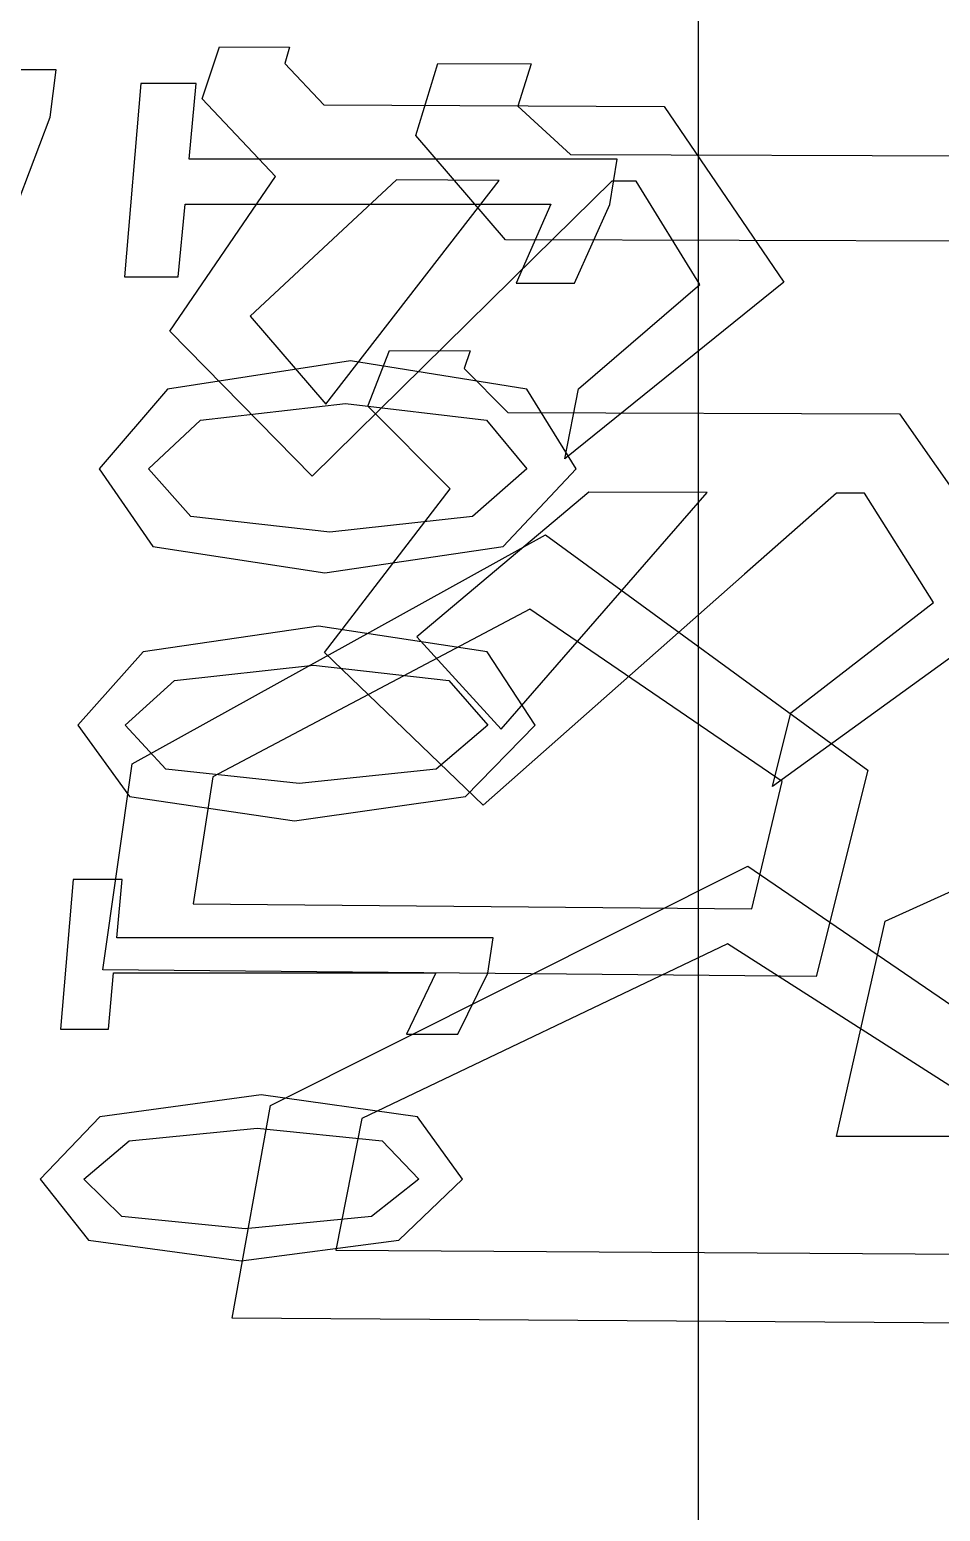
# Model space of a CAD drawing. Extents: x -3.6 to 36, y -4.5 to 18.6.
# Drawn here: x 19.437 to 19.959, y 7.649 to 8.498 of the extents above; entities that cross this region are included whole.
import ezdxf

# ---------------------------------------------------------------- set-up
doc = ezdxf.new("R2010")
doc.units = 0

msp = doc.modelspace()

# ---------------------------------------------------------------- linework, layer by layer
at = {"layer": 'Flow'}
msp.add_line((19.8201, 11.0289), (19.8201, 4.19637), dxfattribs=at)
at = {"layer": 'Layer 1'}
for p, q in [((19.535857, 8.458394), (19.545763, 8.488225)), ((19.535857, 8.458394), (19.545763, 8.488225)), ((19.535857, 8.458394), (19.545763, 8.488225)), ((19.545763, 8.488225), (19.585867, 8.488056)), ((19.545763, 8.488225), (19.585867, 8.488056)), ((19.545763, 8.488225), (19.585867, 8.488056)), ((19.585867, 8.488056), (19.583157, 8.478573)), ((19.585867, 8.488056), (19.583157, 8.478573)), ((19.585867, 8.488056), (19.583157, 8.478573)), ((19.452166, 8.474954), (19.22938, 8.475519)), ((19.452166, 8.474954), (19.22938, 8.475519)), ((19.452166, 8.474954), (19.22938, 8.475519)), ((19.448751, 8.447889), (19.452166, 8.474954)), ((19.448751, 8.447889), (19.452166, 8.474954)), ((19.448751, 8.447889), (19.452166, 8.474954)), ((19.583157, 8.478573), (19.605537, 8.454923)), ((19.583157, 8.478573), (19.605537, 8.454923)), ((19.583157, 8.478573), (19.605537, 8.454923)), ((19.658245, 8.437454), (19.670889, 8.478574)), ((19.658245, 8.437454), (19.670889, 8.478574)), ((19.658245, 8.437454), (19.670889, 8.478574)), ((19.670889, 8.478574), (19.72437, 8.478433)), ((19.670889, 8.478574), (19.72437, 8.478433)), ((19.670889, 8.478574), (19.72437, 8.478433)), ((19.72437, 8.478433), (19.716693, 8.454134)), ((19.72437, 8.478433), (19.716693, 8.454134)), ((19.72437, 8.478433), (19.716693, 8.454134)), ((19.5006, 8.46711), (19.49123, 8.356338)), ((19.5006, 8.46711), (19.49123, 8.356338)), ((19.5006, 8.46711), (19.49123, 8.356338)), ((19.5006, 8.46711), (19.49123, 8.356338)), ((19.5006, 8.46711), (19.49123, 8.356338)), ((19.5006, 8.46711), (19.49123, 8.356338)), ((19.5006, 8.46711), (19.49123, 8.356338)), ((19.532408, 8.467113), (19.5006, 8.46711)), ((19.532408, 8.467113), (19.5006, 8.46711)), ((19.532408, 8.467113), (19.5006, 8.46711)), ((19.532408, 8.467113), (19.5006, 8.46711)), ((19.532408, 8.467113), (19.5006, 8.46711)), ((19.532408, 8.467113), (19.5006, 8.46711)), ((19.532408, 8.467113), (19.5006, 8.46711)), ((19.5284, 8.42382), (19.532408, 8.467113)), ((19.5284, 8.42382), (19.532408, 8.467113)), ((19.5284, 8.42382), (19.532408, 8.467113)), ((19.5284, 8.42382), (19.532408, 8.467113)), ((19.5284, 8.42382), (19.532408, 8.467113)), ((19.5284, 8.42382), (19.532408, 8.467113)), ((19.5284, 8.42382), (19.532408, 8.467113)), ((19.577823, 8.413859), (19.535857, 8.458394)), ((19.577823, 8.413859), (19.535857, 8.458394)), ((19.577823, 8.413859), (19.535857, 8.458394)), ((19.430915, 8.400927), (19.448751, 8.447889)), ((19.430915, 8.400927), (19.448751, 8.447889)), ((19.430915, 8.400927), (19.448751, 8.447889)), ((19.605537, 8.454923), (19.800581, 8.453963)), ((19.605537, 8.454923), (19.800581, 8.453963)), ((19.605537, 8.454923), (19.800581, 8.453963)), ((19.716693, 8.454134), (19.746919, 8.426448)), ((19.716693, 8.454134), (19.746919, 8.426448)), ((19.716693, 8.454134), (19.746919, 8.426448)), ((19.800581, 8.453963), (19.869077, 8.353266)), ((19.800581, 8.453963), (19.869077, 8.353266)), ((19.800581, 8.453963), (19.869077, 8.353266)), ((19.70961, 8.377623), (19.658245, 8.437454)), ((19.70961, 8.377623), (19.658245, 8.437454)), ((19.70961, 8.377623), (19.658245, 8.437454)), ((19.773584, 8.423822), (19.5284, 8.42382)), ((19.773584, 8.423822), (19.5284, 8.42382)), ((19.773584, 8.423822), (19.5284, 8.42382)), ((19.773584, 8.423822), (19.5284, 8.42382)), ((19.773584, 8.423822), (19.5284, 8.42382)), ((19.773584, 8.423822), (19.5284, 8.42382)), ((19.773584, 8.423822), (19.5284, 8.42382)), ((19.746919, 8.426448), (20.018445, 8.425686)), ((19.746919, 8.426448), (20.018445, 8.425686)), ((19.746919, 8.426448), (20.018445, 8.425686)), ((19.769463, 8.397829), (19.773584, 8.423822)), ((19.769463, 8.397829), (19.773584, 8.423822)), ((19.769463, 8.397829), (19.773584, 8.423822)), ((19.769463, 8.397829), (19.773584, 8.423822)), ((19.769463, 8.397829), (19.773584, 8.423822)), ((19.769463, 8.397829), (19.773584, 8.423822)), ((19.769463, 8.397829), (19.773584, 8.423822)), ((19.517202, 8.325298), (19.577823, 8.413859)), ((19.517202, 8.325298), (19.577823, 8.413859)), ((19.517202, 8.325298), (19.577823, 8.413859)), ((19.64708, 8.411969), (19.56326, 8.333822)), ((19.64708, 8.411969), (19.56326, 8.333822)), ((19.64708, 8.411969), (19.56326, 8.333822)), ((19.606722, 8.28353), (19.706008, 8.41163)), ((19.606722, 8.28353), (19.706008, 8.41163)), ((19.606722, 8.28353), (19.706008, 8.41163)), ((19.706008, 8.41163), (19.64708, 8.411969)), ((19.706008, 8.41163), (19.64708, 8.411969)), ((19.706008, 8.41163), (19.64708, 8.411969)), ((19.770609, 8.411291), (19.725989, 8.367575)), ((19.770609, 8.411291), (19.725989, 8.367575)), ((19.770609, 8.411291), (19.725989, 8.367575)), ((19.784438, 8.411207), (19.770609, 8.411291)), ((19.784438, 8.411207), (19.770609, 8.411291)), ((19.784438, 8.411207), (19.770609, 8.411291)), ((19.821014, 8.352053), (19.784438, 8.411207)), ((19.821014, 8.352053), (19.784438, 8.411207)), ((19.821014, 8.352053), (19.784438, 8.411207)), ((19.5221, 8.35634), (19.525995, 8.398081)), ((19.5221, 8.35634), (19.525995, 8.398081)), ((19.5221, 8.35634), (19.525995, 8.398081)), ((19.5221, 8.35634), (19.525995, 8.398081)), ((19.5221, 8.35634), (19.525995, 8.398081)), ((19.5221, 8.35634), (19.525995, 8.398081)), ((19.5221, 8.35634), (19.525995, 8.398081)), ((19.525995, 8.398081), (19.7356, 8.39808)), ((19.525995, 8.398081), (19.7356, 8.39808)), ((19.525995, 8.398081), (19.7356, 8.39808)), ((19.525995, 8.398081), (19.7356, 8.39808)), ((19.525995, 8.398081), (19.7356, 8.39808)), ((19.525995, 8.398081), (19.7356, 8.39808)), ((19.525995, 8.398081), (19.7356, 8.39808)), ((19.7356, 8.39808), (19.715732, 8.352727)), ((19.7356, 8.39808), (19.715732, 8.352727)), ((19.7356, 8.39808), (19.715732, 8.352727)), ((19.7356, 8.39808), (19.715732, 8.352727)), ((19.7356, 8.39808), (19.715732, 8.352727)), ((19.7356, 8.39808), (19.715732, 8.352727)), ((19.7356, 8.39808), (19.715732, 8.352727)), ((19.7492, 8.35273), (19.769463, 8.397829)), ((19.7492, 8.35273), (19.769463, 8.397829)), ((19.7492, 8.35273), (19.769463, 8.397829)), ((19.7492, 8.35273), (19.769463, 8.397829)), ((19.7492, 8.35273), (19.769463, 8.397829)), ((19.7492, 8.35273), (19.769463, 8.397829)), ((19.7492, 8.35273), (19.769463, 8.397829)), ((20.005492, 8.37672), (19.70961, 8.377623)), ((20.005492, 8.37672), (19.70961, 8.377623)), ((20.005492, 8.37672), (19.70961, 8.377623)), ((19.725989, 8.367575), (19.598792, 8.24224)), ((19.725989, 8.367575), (19.598792, 8.24224)), ((19.725989, 8.367575), (19.598792, 8.24224)), ((19.49123, 8.356338), (19.5221, 8.35634)), ((19.49123, 8.356338), (19.5221, 8.35634)), ((19.49123, 8.356338), (19.5221, 8.35634)), ((19.49123, 8.356338), (19.5221, 8.35634)), ((19.49123, 8.356338), (19.5221, 8.35634)), ((19.49123, 8.356338), (19.5221, 8.35634)), ((19.49123, 8.356338), (19.5221, 8.35634)), ((19.715732, 8.352727), (19.7492, 8.35273)), ((19.715732, 8.352727), (19.7492, 8.35273)), ((19.715732, 8.352727), (19.7492, 8.35273)), ((19.715732, 8.352727), (19.7492, 8.35273)), ((19.715732, 8.352727), (19.7492, 8.35273)), ((19.715732, 8.352727), (19.7492, 8.35273)), ((19.715732, 8.352727), (19.7492, 8.35273)), ((19.869077, 8.353266), (19.743601, 8.252089)), ((19.869077, 8.353266), (19.743601, 8.252089)), ((19.869077, 8.353266), (19.743601, 8.252089)), ((19.75153, 8.292222), (19.821014, 8.352053)), ((19.75153, 8.292222), (19.821014, 8.352053)), ((19.75153, 8.292222), (19.821014, 8.352053)), ((19.56326, 8.333822), (19.606722, 8.28353)), ((19.56326, 8.333822), (19.56326, 8.333822)), ((19.56326, 8.333822), (19.606722, 8.28353)), ((19.56326, 8.333822), (19.56326, 8.333822)), ((19.56326, 8.333822), (19.606722, 8.28353)), ((19.56326, 8.333822), (19.56326, 8.333822)), ((19.598792, 8.24224), (19.517202, 8.325298)), ((19.598792, 8.24224), (19.517202, 8.325298)), ((19.598792, 8.24224), (19.517202, 8.325298)), ((19.630783, 8.282336), (19.643031, 8.314199)), ((19.630783, 8.282336), (19.643031, 8.314199)), ((19.630783, 8.282336), (19.643031, 8.314199)), ((19.643031, 8.314199), (19.689287, 8.314058)), ((19.643031, 8.314199), (19.689287, 8.314058)), ((19.643031, 8.314199), (19.689287, 8.314058)), ((19.689287, 8.314058), (19.685872, 8.303926)), ((19.689287, 8.314058), (19.685872, 8.303926)), ((19.689287, 8.314058), (19.685872, 8.303926)), ((19.620865, 8.30822), (19.515963, 8.292105)), ((19.620865, 8.30822), (19.515963, 8.292105)), ((19.620865, 8.30822), (19.515963, 8.292105)), ((19.620865, 8.30822), (19.515963, 8.292105)), ((19.620865, 8.30822), (19.515963, 8.292105)), ((19.620865, 8.30822), (19.515963, 8.292105)), ((19.620865, 8.30822), (19.515963, 8.292105)), ((19.721872, 8.292105), (19.620865, 8.30822)), ((19.721872, 8.292105), (19.620865, 8.30822)), ((19.721872, 8.292105), (19.620865, 8.30822)), ((19.721872, 8.292105), (19.620865, 8.30822)), ((19.721872, 8.292105), (19.620865, 8.30822)), ((19.721872, 8.292105), (19.620865, 8.30822)), ((19.721872, 8.292105), (19.620865, 8.30822)), ((19.685872, 8.303926), (19.710962, 8.278724)), ((19.685872, 8.303926), (19.710962, 8.278724)), ((19.685872, 8.303926), (19.710962, 8.278724)), ((19.515963, 8.292105), (19.476762, 8.24647)), ((19.515963, 8.292105), (19.476762, 8.24647)), ((19.515963, 8.292105), (19.476762, 8.24647)), ((19.515963, 8.292105), (19.476762, 8.24647)), ((19.515963, 8.292105), (19.476762, 8.24647)), ((19.515963, 8.292105), (19.476762, 8.24647)), ((19.515963, 8.292105), (19.476762, 8.24647)), ((19.750122, 8.24647), (19.721872, 8.292105)), ((19.750122, 8.24647), (19.721872, 8.292105)), ((19.750122, 8.24647), (19.721872, 8.292105)), ((19.750122, 8.24647), (19.721872, 8.292105)), ((19.750122, 8.24647), (19.721872, 8.292105)), ((19.750122, 8.24647), (19.721872, 8.292105)), ((19.750122, 8.24647), (19.721872, 8.292105)), ((19.7436, 8.25209), (19.75153, 8.292222)), ((19.7436, 8.25209), (19.75153, 8.292222)), ((19.7436, 8.25209), (19.75153, 8.292222)), ((19.534759, 8.274354), (19.617901, 8.283808)), ((19.534759, 8.274354), (19.617901, 8.283808)), ((19.534759, 8.274354), (19.617901, 8.283808)), ((19.534759, 8.274354), (19.617901, 8.283808)), ((19.534759, 8.274354), (19.617901, 8.283808)), ((19.534759, 8.274354), (19.617901, 8.283808)), ((19.534759, 8.274354), (19.617901, 8.283808)), ((19.617901, 8.283808), (19.69873, 8.274354)), ((19.617901, 8.283808), (19.69873, 8.274354)), ((19.617901, 8.283808), (19.69873, 8.274354)), ((19.617901, 8.283808), (19.69873, 8.274354)), ((19.617901, 8.283808), (19.69873, 8.274354)), ((19.617901, 8.283808), (19.69873, 8.274354)), ((19.617901, 8.283808), (19.69873, 8.274354)), ((19.677857, 8.234979), (19.630783, 8.282336)), ((19.677857, 8.234979), (19.630783, 8.282336)), ((19.677857, 8.234979), (19.630783, 8.282336)), ((19.710962, 8.278724), (19.935441, 8.277905)), ((19.710962, 8.278724), (19.935441, 8.277905)), ((19.710962, 8.278724), (19.935441, 8.277905)), ((19.504984, 8.24647), (19.534759, 8.274354)), ((19.504984, 8.24647), (19.534759, 8.274354)), ((19.504984, 8.24647), (19.534759, 8.274354)), ((19.504984, 8.24647), (19.534759, 8.274354)), ((19.504984, 8.24647), (19.534759, 8.274354)), ((19.504984, 8.24647), (19.534759, 8.274354)), ((19.504984, 8.24647), (19.534759, 8.274354)), ((19.69873, 8.274354), (19.7219, 8.24647)), ((19.69873, 8.274354), (19.7219, 8.24647)), ((19.69873, 8.274354), (19.7219, 8.24647)), ((19.69873, 8.274354), (19.7219, 8.24647)), ((19.69873, 8.274354), (19.7219, 8.24647)), ((19.69873, 8.274354), (19.7219, 8.24647)), ((19.69873, 8.274354), (19.7219, 8.24647)), ((19.935441, 8.277905), (20.01006, 8.171112)), ((19.935441, 8.277905), (20.01006, 8.171112)), ((19.935441, 8.277905), (20.01006, 8.171112)), ((19.476762, 8.24647), (19.507553, 8.201879)), ((19.476762, 8.24647), (19.507553, 8.201879)), ((19.476762, 8.24647), (19.507553, 8.201879)), ((19.476762, 8.24647), (19.507553, 8.201879)), ((19.476762, 8.24647), (19.507553, 8.201879)), ((19.476762, 8.24647), (19.507553, 8.201879)), ((19.476762, 8.24647), (19.507553, 8.201879)), ((19.529284, 8.219066), (19.504984, 8.24647)), ((19.529284, 8.219066), (19.504984, 8.24647)), ((19.529284, 8.219066), (19.504984, 8.24647)), ((19.529284, 8.219066), (19.504984, 8.24647)), ((19.529284, 8.219066), (19.504984, 8.24647)), ((19.529284, 8.219066), (19.504984, 8.24647)), ((19.529284, 8.219066), (19.504984, 8.24647)), ((19.7219, 8.24647), (19.690743, 8.219066)), ((19.7219, 8.24647), (19.690743, 8.219066)), ((19.7219, 8.24647), (19.690743, 8.219066)), ((19.7219, 8.24647), (19.690743, 8.219066)), ((19.7219, 8.24647), (19.690743, 8.219066)), ((19.7219, 8.24647), (19.690743, 8.219066)), ((19.7219, 8.24647), (19.690743, 8.219066)), ((19.708297, 8.201879), (19.750123, 8.24647)), ((19.708297, 8.201879), (19.750123, 8.24647)), ((19.708297, 8.201879), (19.750123, 8.24647)), ((19.708297, 8.201879), (19.750123, 8.24647)), ((19.708297, 8.201879), (19.750123, 8.24647)), ((19.708297, 8.201879), (19.750123, 8.24647)), ((19.708297, 8.201879), (19.750123, 8.24647)), ((19.7219, 8.24647), (19.7219, 8.24647)), ((19.7219, 8.24647), (19.7219, 8.24647)), ((19.7219, 8.24647), (19.7219, 8.24647)), ((19.7219, 8.24647), (19.7219, 8.24647)), ((19.7219, 8.24647), (19.7219, 8.24647)), ((19.7219, 8.24647), (19.7219, 8.24647)), ((19.7219, 8.24647), (19.7219, 8.24647)), ((19.743601, 8.252089), (19.7436, 8.25209)), ((19.743601, 8.252089), (19.7436, 8.25209)), ((19.743601, 8.252089), (19.7436, 8.25209)), ((19.750123, 8.24647), (19.750122, 8.24647)), ((19.750123, 8.24647), (19.750122, 8.24647)), ((19.750123, 8.24647), (19.750122, 8.24647)), ((19.750123, 8.24647), (19.750122, 8.24647)), ((19.750123, 8.24647), (19.750122, 8.24647)), ((19.750123, 8.24647), (19.750122, 8.24647)), ((19.750123, 8.24647), (19.750122, 8.24647)), ((19.605806, 8.141056), (19.677857, 8.234979)), ((19.605806, 8.141056), (19.677857, 8.234979)), ((19.605806, 8.141056), (19.677857, 8.234979)), ((19.757416, 8.233033), (19.658836, 8.150144)), ((19.757416, 8.233033), (19.658836, 8.150144)), ((19.757416, 8.233033), (19.658836, 8.150144)), ((19.707152, 8.097171), (19.825121, 8.232779)), ((19.707152, 8.097171), (19.825121, 8.232779)), ((19.707152, 8.097171), (19.825121, 8.232779)), ((19.825121, 8.232779), (19.757416, 8.233033)), ((19.825121, 8.232779), (19.757416, 8.233033)), ((19.825121, 8.232779), (19.757416, 8.233033)), ((19.899374, 8.232468), (19.846542, 8.186042)), ((19.899374, 8.232468), (19.846542, 8.186042)), ((19.899374, 8.232468), (19.846542, 8.186042)), ((19.915263, 8.232411), (19.899374, 8.232468)), ((19.915263, 8.232411), (19.899374, 8.232468)), ((19.915263, 8.232411), (19.899374, 8.232468)), ((19.954943, 8.169758), (19.915263, 8.232411)), ((19.954943, 8.169758), (19.915263, 8.232411)), ((19.954943, 8.169758), (19.915263, 8.232411)), ((19.608927, 8.210035), (19.529284, 8.219066)), ((19.608927, 8.210035), (19.529284, 8.219066)), ((19.608927, 8.210035), (19.529284, 8.219066)), ((19.608927, 8.210035), (19.529284, 8.219066)), ((19.608927, 8.210035), (19.529284, 8.219066)), ((19.608927, 8.210035), (19.529284, 8.219066)), ((19.608927, 8.210035), (19.529284, 8.219066)), ((19.690743, 8.219066), (19.608927, 8.210035)), ((19.690743, 8.219066), (19.608927, 8.210035)), ((19.690743, 8.219066), (19.608927, 8.210035)), ((19.690743, 8.219066), (19.608927, 8.210035)), ((19.690743, 8.219066), (19.608927, 8.210035)), ((19.690743, 8.219066), (19.608927, 8.210035)), ((19.690743, 8.219066), (19.608927, 8.210035)), ((19.495705, 8.077279), (19.732574, 8.208597)), ((19.495705, 8.077279), (19.732574, 8.208597)), ((19.495705, 8.077279), (19.732574, 8.208597)), ((19.507553, 8.201879), (19.606076, 8.186808)), ((19.507553, 8.201879), (19.606076, 8.186808)), ((19.507553, 8.201879), (19.606076, 8.186808)), ((19.507553, 8.201879), (19.606076, 8.186808)), ((19.507553, 8.201879), (19.606076, 8.186808)), ((19.507553, 8.201879), (19.606076, 8.186808)), ((19.507553, 8.201879), (19.606076, 8.186808)), ((19.606076, 8.186808), (19.708297, 8.201879)), ((19.606076, 8.186808), (19.708297, 8.201879)), ((19.606076, 8.186808), (19.708297, 8.201879)), ((19.606076, 8.186808), (19.708297, 8.201879)), ((19.606076, 8.186808), (19.708297, 8.201879)), ((19.606076, 8.186808), (19.708297, 8.201879)), ((19.606076, 8.186808), (19.708297, 8.201879)), ((19.732574, 8.208597), (19.917288, 8.07378)), ((19.732574, 8.208597), (19.917288, 8.07378)), ((19.732574, 8.208597), (19.917288, 8.07378)), ((19.846542, 8.186042), (19.696851, 8.053736)), ((19.846542, 8.186042), (19.696851, 8.053736)), ((19.846542, 8.186042), (19.696851, 8.053736)), ((20.01006, 8.171112), (19.862599, 8.064319)), ((20.01006, 8.171112), (19.862599, 8.064319)), ((20.01006, 8.171112), (19.862599, 8.064319)), ((19.873099, 8.106512), (19.954943, 8.169758)), ((19.873099, 8.106512), (19.954943, 8.169758)), ((19.873099, 8.106512), (19.954943, 8.169758)), ((19.7236, 8.165981), (19.541905, 8.069969)), ((19.7236, 8.165981), (19.541905, 8.069969)), ((19.7236, 8.165981), (19.541905, 8.069969)), ((19.868069, 8.06726), (19.7236, 8.165981)), ((19.868069, 8.06726), (19.7236, 8.165981)), ((19.868069, 8.06726), (19.7236, 8.165981)), ((19.602359, 8.156268), (19.501916, 8.14148)), ((19.602359, 8.156268), (19.501916, 8.14148)), ((19.602359, 8.156268), (19.501916, 8.14148)), ((19.602359, 8.156268), (19.501916, 8.14148)), ((19.602359, 8.156268), (19.501916, 8.14148)), ((19.602359, 8.156268), (19.501916, 8.14148)), ((19.602359, 8.156268), (19.501916, 8.14148)), ((19.69919, 8.14148), (19.602359, 8.156268)), ((19.69919, 8.14148), (19.602359, 8.156268)), ((19.69919, 8.14148), (19.602359, 8.156268)), ((19.69919, 8.14148), (19.602359, 8.156268)), ((19.69919, 8.14148), (19.602359, 8.156268)), ((19.69919, 8.14148), (19.602359, 8.156268)), ((19.69919, 8.14148), (19.602359, 8.156268)), ((19.658836, 8.150144), (19.707152, 8.097171)), ((19.658836, 8.150144), (19.658836, 8.150144)), ((19.658836, 8.150144), (19.707152, 8.097171)), ((19.658836, 8.150144), (19.658836, 8.150144)), ((19.658836, 8.150144), (19.707152, 8.097171)), ((19.658836, 8.150144), (19.658836, 8.150144)), ((19.501916, 8.14148), (19.464522, 8.09957)), ((19.501916, 8.14148), (19.464522, 8.09957)), ((19.501916, 8.14148), (19.464522, 8.09957)), ((19.501916, 8.14148), (19.464522, 8.09957)), ((19.501916, 8.14148), (19.464522, 8.09957)), ((19.501916, 8.14148), (19.464522, 8.09957)), ((19.501916, 8.14148), (19.464522, 8.09957)), ((19.519979, 8.125139), (19.599622, 8.133832)), ((19.519979, 8.125139), (19.599622, 8.133832)), ((19.519979, 8.125139), (19.599622, 8.133832)), ((19.519979, 8.125139), (19.599622, 8.133832)), ((19.519979, 8.125139), (19.599622, 8.133832)), ((19.519979, 8.125139), (19.599622, 8.133832)), ((19.519979, 8.125139), (19.599622, 8.133832)), ((19.599622, 8.133832), (19.677148, 8.125139)), ((19.599622, 8.133832), (19.677148, 8.125139)), ((19.599622, 8.133832), (19.677148, 8.125139)), ((19.599622, 8.133832), (19.677148, 8.125139)), ((19.599622, 8.133832), (19.677148, 8.125139)), ((19.599622, 8.133832), (19.677148, 8.125139)), ((19.599622, 8.133832), (19.677148, 8.125139)), ((19.696851, 8.053736), (19.605806, 8.141056)), ((19.696851, 8.053736), (19.605806, 8.141056)), ((19.696851, 8.053736), (19.605806, 8.141056)), ((19.726565, 8.09957), (19.69919, 8.14148)), ((19.726565, 8.09957), (19.69919, 8.14148)), ((19.726565, 8.09957), (19.69919, 8.14148)), ((19.726565, 8.09957), (19.69919, 8.14148)), ((19.726565, 8.09957), (19.69919, 8.14148)), ((19.726565, 8.09957), (19.69919, 8.14148)), ((19.726565, 8.09957), (19.69919, 8.14148)), ((19.491587, 8.09957), (19.519979, 8.125139)), ((19.491587, 8.09957), (19.519979, 8.125139)), ((19.491587, 8.09957), (19.519979, 8.125139)), ((19.491587, 8.09957), (19.519979, 8.125139)), ((19.491587, 8.09957), (19.519979, 8.125139)), ((19.491587, 8.09957), (19.519979, 8.125139)), ((19.491587, 8.09957), (19.519979, 8.125139)), ((19.677148, 8.125139), (19.6995, 8.09957)), ((19.677148, 8.125139), (19.6995, 8.09957)), ((19.677148, 8.125139), (19.6995, 8.09957)), ((19.677148, 8.125139), (19.6995, 8.09957)), ((19.677148, 8.125139), (19.6995, 8.09957)), ((19.677148, 8.125139), (19.6995, 8.09957)), ((19.677148, 8.125139), (19.6995, 8.09957)), ((19.927196, 7.987226), (20.240434, 8.128591)), ((19.927196, 7.987226), (20.240434, 8.128591)), ((19.927196, 7.987226), (20.240434, 8.128591)), ((19.927196, 7.987226), (20.240434, 8.128591)), ((19.927196, 7.987226), (20.240434, 8.128591)), ((19.927196, 7.987226), (20.240434, 8.128591)), ((19.927196, 7.987226), (20.240434, 8.128591)), ((19.8626, 8.06432), (19.873099, 8.106512)), ((19.8626, 8.06432), (19.873099, 8.106512)), ((19.8626, 8.06432), (19.873099, 8.106512)), ((19.464522, 8.09957), (19.494183, 8.058563)), ((19.464522, 8.09957), (19.494183, 8.058563)), ((19.464522, 8.09957), (19.494183, 8.058563)), ((19.464522, 8.09957), (19.494183, 8.058563)), ((19.464522, 8.09957), (19.494183, 8.058563)), ((19.464522, 8.09957), (19.494183, 8.058563)), ((19.464522, 8.09957), (19.494183, 8.058563)), ((19.514983, 8.074339), (19.491587, 8.09957)), ((19.514983, 8.074339), (19.491587, 8.09957)), ((19.514983, 8.074339), (19.491587, 8.09957)), ((19.514983, 8.074339), (19.491587, 8.09957)), ((19.514983, 8.074339), (19.491587, 8.09957)), ((19.514983, 8.074339), (19.491587, 8.09957)), ((19.514983, 8.074339), (19.491587, 8.09957)), ((19.6995, 8.09957), (19.669782, 8.074339)), ((19.6995, 8.09957), (19.669782, 8.074339)), ((19.6995, 8.09957), (19.669782, 8.074339)), ((19.6995, 8.09957), (19.669782, 8.074339)), ((19.6995, 8.09957), (19.669782, 8.074339)), ((19.6995, 8.09957), (19.669782, 8.074339)), ((19.6995, 8.09957), (19.669782, 8.074339)), ((19.686715, 8.058563), (19.726565, 8.09957)), ((19.686715, 8.058563), (19.726565, 8.09957)), ((19.686715, 8.058563), (19.726565, 8.09957)), ((19.686715, 8.058563), (19.726565, 8.09957)), ((19.686715, 8.058563), (19.726565, 8.09957)), ((19.686715, 8.058563), (19.726565, 8.09957)), ((19.686715, 8.058563), (19.726565, 8.09957)), ((19.6995, 8.09957), (19.6995, 8.09957)), ((19.6995, 8.09957), (19.6995, 8.09957)), ((19.6995, 8.09957), (19.6995, 8.09957)), ((19.6995, 8.09957), (19.6995, 8.09957)), ((19.6995, 8.09957), (19.6995, 8.09957)), ((19.6995, 8.09957), (19.6995, 8.09957)), ((19.6995, 8.09957), (19.6995, 8.09957)), ((19.726565, 8.09957), (19.726565, 8.09957)), ((19.726565, 8.09957), (19.726565, 8.09957)), ((19.726565, 8.09957), (19.726565, 8.09957)), ((19.726565, 8.09957), (19.726565, 8.09957)), ((19.726565, 8.09957), (19.726565, 8.09957)), ((19.726565, 8.09957), (19.726565, 8.09957)), ((19.726565, 8.09957), (19.726565, 8.09957)), ((19.4788, 7.95931), (19.495705, 8.077279)), ((19.4788, 7.95931), (19.495705, 8.077279)), ((19.4788, 7.95931), (19.495705, 8.077279)), ((19.591381, 8.06607), (19.514983, 8.074339)), ((19.591381, 8.06607), (19.514983, 8.074339)), ((19.591381, 8.06607), (19.514983, 8.074339)), ((19.591381, 8.06607), (19.514983, 8.074339)), ((19.591381, 8.06607), (19.514983, 8.074339)), ((19.591381, 8.06607), (19.514983, 8.074339)), ((19.591381, 8.06607), (19.514983, 8.074339)), ((19.669782, 8.074339), (19.591381, 8.06607)), ((19.669782, 8.074339), (19.591381, 8.06607)), ((19.669782, 8.074339), (19.591381, 8.06607)), ((19.669782, 8.074339), (19.591381, 8.06607)), ((19.669782, 8.074339), (19.591381, 8.06607)), ((19.669782, 8.074339), (19.591381, 8.06607)), ((19.669782, 8.074339), (19.591381, 8.06607)), ((19.541905, 8.069969), (19.530588, 7.997156)), ((19.541905, 8.069969), (19.530588, 7.997156)), ((19.541905, 8.069969), (19.530588, 7.997156)), ((19.850684, 7.994277), (19.868069, 8.06726)), ((19.850684, 7.994277), (19.868069, 8.06726)), ((19.850684, 7.994277), (19.868069, 8.06726)), ((19.917288, 8.07378), (19.887683, 7.955501)), ((19.917288, 8.07378), (19.887683, 7.955501)), ((19.917288, 8.07378), (19.887683, 7.955501)), ((19.494183, 8.058563), (19.588756, 8.044678)), ((19.494183, 8.058563), (19.588756, 8.044678)), ((19.494183, 8.058563), (19.588756, 8.044678)), ((19.494183, 8.058563), (19.588756, 8.044678)), ((19.494183, 8.058563), (19.588756, 8.044678)), ((19.494183, 8.058563), (19.588756, 8.044678)), ((19.494183, 8.058563), (19.588756, 8.044678)), ((19.588756, 8.044678), (19.686715, 8.058563)), ((19.588756, 8.044678), (19.686715, 8.058563)), ((19.588756, 8.044678), (19.686715, 8.058563)), ((19.588756, 8.044678), (19.686715, 8.058563)), ((19.588756, 8.044678), (19.686715, 8.058563)), ((19.588756, 8.044678), (19.686715, 8.058563)), ((19.588756, 8.044678), (19.686715, 8.058563)), ((19.862599, 8.064319), (19.8626, 8.06432)), ((19.862599, 8.064319), (19.8626, 8.06432)), ((19.862599, 8.064319), (19.8626, 8.06432)), ((19.574942, 7.881527), (19.848528, 8.018715)), ((19.574942, 7.881527), (19.848528, 8.018715)), ((19.574942, 7.881527), (19.848528, 8.018715)), ((19.848528, 8.018715), (20.053337, 7.878705)), ((19.848528, 8.018715), (20.053337, 7.878705)), ((19.848528, 8.018715), (20.053337, 7.878705)), ((19.4619, 8.01113), (19.454619, 7.92525)), ((19.4619, 8.01113), (19.454619, 7.92525)), ((19.4619, 8.01113), (19.454619, 7.92525)), ((19.4619, 8.01113), (19.454619, 7.92525)), ((19.4619, 8.01113), (19.454619, 7.92525)), ((19.4619, 8.01113), (19.454619, 7.92525)), ((19.4619, 8.01113), (19.454619, 7.92525)), ((19.49, 8.01113), (19.4619, 8.01113)), ((19.49, 8.01113), (19.4619, 8.01113)), ((19.49, 8.01113), (19.4619, 8.01113)), ((19.49, 8.01113), (19.4619, 8.01113)), ((19.49, 8.01113), (19.4619, 8.01113)), ((19.49, 8.01113), (19.4619, 8.01113)), ((19.49, 8.01113), (19.4619, 8.01113)), ((19.4868, 7.97765), (19.49, 8.01113)), ((19.4868, 7.97765), (19.49, 8.01113)), ((19.4868, 7.97765), (19.49, 8.01113)), ((19.4868, 7.97765), (19.49, 8.01113)), ((19.4868, 7.97765), (19.49, 8.01113)), ((19.4868, 7.97765), (19.49, 8.01113)), ((19.4868, 7.97765), (19.49, 8.01113)), ((19.530588, 7.997156), (19.850684, 7.994277)), ((19.530588, 7.997156), (19.850684, 7.994277)), ((19.530588, 7.997156), (19.850684, 7.994277)), ((19.8992, 7.86381), (19.927196, 7.987226)), ((19.8992, 7.86381), (19.927196, 7.987226)), ((19.8992, 7.86381), (19.927196, 7.987226)), ((19.8992, 7.86381), (19.927196, 7.987226)), ((19.8992, 7.86381), (19.927196, 7.987226)), ((19.8992, 7.86381), (19.927196, 7.987226)), ((19.8992, 7.86381), (19.927196, 7.987226)), ((19.70262, 7.977651), (19.4868, 7.97765)), ((19.70262, 7.977651), (19.4868, 7.97765)), ((19.70262, 7.977651), (19.4868, 7.97765)), ((19.70262, 7.977651), (19.4868, 7.97765)), ((19.70262, 7.977651), (19.4868, 7.97765)), ((19.70262, 7.977651), (19.4868, 7.97765)), ((19.70262, 7.977651), (19.4868, 7.97765)), ((19.836787, 7.974181), (19.627209, 7.874049)), ((19.836787, 7.974181), (19.627209, 7.874049)), ((19.836787, 7.974181), (19.627209, 7.874049)), ((19.699431, 7.957472), (19.70262, 7.977651)), ((19.699431, 7.957472), (19.70262, 7.977651)), ((19.699431, 7.957472), (19.70262, 7.977651)), ((19.699431, 7.957472), (19.70262, 7.977651)), ((19.699431, 7.957472), (19.70262, 7.977651)), ((19.699431, 7.957472), (19.70262, 7.977651)), ((19.699431, 7.957472), (19.70262, 7.977651)), ((19.99723, 7.871847), (19.836787, 7.974181)), ((19.99723, 7.871847), (19.836787, 7.974181)), ((19.99723, 7.871847), (19.836787, 7.974181)), ((19.887683, 7.955501), (19.4788, 7.95931)), ((19.887683, 7.955501), (19.4788, 7.95931)), ((19.887683, 7.955501), (19.4788, 7.95931)), ((19.482, 7.92525), (19.48502, 7.957677)), ((19.482, 7.92525), (19.48502, 7.957677)), ((19.482, 7.92525), (19.48502, 7.957677)), ((19.482, 7.92525), (19.48502, 7.957677)), ((19.482, 7.92525), (19.48502, 7.957677)), ((19.482, 7.92525), (19.48502, 7.957677)), ((19.482, 7.92525), (19.48502, 7.957677)), ((19.48502, 7.957677), (19.6696, 7.95767)), ((19.48502, 7.957677), (19.6696, 7.95767)), ((19.48502, 7.957677), (19.6696, 7.95767)), ((19.48502, 7.957677), (19.6696, 7.95767)), ((19.48502, 7.957677), (19.6696, 7.95767)), ((19.48502, 7.957677), (19.6696, 7.95767)), ((19.48502, 7.957677), (19.6696, 7.95767)), ((19.6696, 7.95767), (19.65278, 7.922421)), ((19.6696, 7.95767), (19.65278, 7.922421)), ((19.6696, 7.95767), (19.65278, 7.922421)), ((19.6696, 7.95767), (19.65278, 7.922421)), ((19.6696, 7.95767), (19.65278, 7.922421)), ((19.6696, 7.95767), (19.65278, 7.922421)), ((19.6696, 7.95767), (19.65278, 7.922421)), ((19.6823, 7.92242), (19.699431, 7.957472)), ((19.6823, 7.92242), (19.699431, 7.957472)), ((19.6823, 7.92242), (19.699431, 7.957472)), ((19.6823, 7.92242), (19.699431, 7.957472)), ((19.6823, 7.92242), (19.699431, 7.957472)), ((19.6823, 7.92242), (19.699431, 7.957472)), ((19.6823, 7.92242), (19.699431, 7.957472)), ((19.454619, 7.92525), (19.482, 7.92525)), ((19.454619, 7.92525), (19.482, 7.92525)), ((19.454619, 7.92525), (19.482, 7.92525)), ((19.454619, 7.92525), (19.482, 7.92525)), ((19.454619, 7.92525), (19.482, 7.92525)), ((19.454619, 7.92525), (19.482, 7.92525)), ((19.454619, 7.92525), (19.482, 7.92525)), ((19.65278, 7.922421), (19.6823, 7.92242)), ((19.65278, 7.922421), (19.6823, 7.92242)), ((19.65278, 7.922421), (19.6823, 7.92242)), ((19.65278, 7.922421), (19.6823, 7.92242)), ((19.65278, 7.922421), (19.6823, 7.92242)), ((19.65278, 7.922421), (19.6823, 7.92242)), ((19.65278, 7.922421), (19.6823, 7.92242)), ((19.569674, 7.887738), (19.477133, 7.875151)), ((19.569674, 7.887738), (19.477133, 7.875151)), ((19.569674, 7.887738), (19.477133, 7.875151)), ((19.569674, 7.887738), (19.477133, 7.875151)), ((19.569674, 7.887738), (19.477133, 7.875151)), ((19.569674, 7.887738), (19.477133, 7.875151)), ((19.569674, 7.887738), (19.477133, 7.875151)), ((19.659166, 7.875151), (19.569674, 7.887738)), ((19.659166, 7.875151), (19.569674, 7.887738)), ((19.659166, 7.875151), (19.569674, 7.887738)), ((19.659166, 7.875151), (19.569674, 7.887738)), ((19.659166, 7.875151), (19.569674, 7.887738)), ((19.659166, 7.875151), (19.569674, 7.887738)), ((19.659166, 7.875151), (19.569674, 7.887738)), ((19.5529, 7.75972), (19.574942, 7.881527)), ((19.5529, 7.75972), (19.574942, 7.881527)), ((19.5529, 7.75972), (19.574942, 7.881527)), ((19.477133, 7.875151), (19.442871, 7.83945)), ((19.477133, 7.875151), (19.442871, 7.83945)), ((19.477133, 7.875151), (19.442871, 7.83945)), ((19.477133, 7.875151), (19.442871, 7.83945)), ((19.477133, 7.875151), (19.442871, 7.83945)), ((19.477133, 7.875151), (19.442871, 7.83945)), ((19.477133, 7.875151), (19.442871, 7.83945)), ((19.627209, 7.874049), (19.612449, 7.798751)), ((19.627209, 7.874049), (19.612449, 7.798751)), ((19.627209, 7.874049), (19.612449, 7.798751)), ((19.684877, 7.83945), (19.659166, 7.875151)), ((19.684877, 7.83945), (19.659166, 7.875151)), ((19.684877, 7.83945), (19.659166, 7.875151)), ((19.684877, 7.83945), (19.659166, 7.875151)), ((19.684877, 7.83945), (19.659166, 7.875151)), ((19.684877, 7.83945), (19.659166, 7.875151)), ((19.684877, 7.83945), (19.659166, 7.875151)), ((19.493925, 7.861266), (19.56736, 7.86866)), ((19.493925, 7.861266), (19.56736, 7.86866)), ((19.493925, 7.861266), (19.56736, 7.86866)), ((19.493925, 7.861266), (19.56736, 7.86866)), ((19.493925, 7.861266), (19.56736, 7.86866)), ((19.493925, 7.861266), (19.56736, 7.86866)), ((19.493925, 7.861266), (19.56736, 7.86866)), ((19.56736, 7.86866), (19.638987, 7.861266)), ((19.56736, 7.86866), (19.638987, 7.861266)), ((19.56736, 7.86866), (19.638987, 7.861266)), ((19.56736, 7.86866), (19.638987, 7.861266)), ((19.56736, 7.86866), (19.638987, 7.861266)), ((19.56736, 7.86866), (19.638987, 7.861266)), ((19.56736, 7.86866), (19.638987, 7.861266)), ((20.417472, 7.86381), (19.8992, 7.86381)), ((20.417472, 7.86381), (19.8992, 7.86381)), ((20.417472, 7.86381), (19.8992, 7.86381)), ((20.417472, 7.86381), (19.8992, 7.86381)), ((20.417472, 7.86381), (19.8992, 7.86381)), ((20.417472, 7.86381), (19.8992, 7.86381)), ((20.417472, 7.86381), (19.8992, 7.86381)), ((19.467876, 7.83945), (19.493925, 7.861266)), ((19.467876, 7.83945), (19.493925, 7.861266)), ((19.467876, 7.83945), (19.493925, 7.861266)), ((19.467876, 7.83945), (19.493925, 7.861266)), ((19.467876, 7.83945), (19.493925, 7.861266)), ((19.467876, 7.83945), (19.493925, 7.861266)), ((19.467876, 7.83945), (19.493925, 7.861266)), ((19.638987, 7.861266), (19.6599, 7.83945)), ((19.638987, 7.861266), (19.6599, 7.83945)), ((19.638987, 7.861266), (19.6599, 7.83945)), ((19.638987, 7.861266), (19.6599, 7.83945)), ((19.638987, 7.861266), (19.6599, 7.83945)), ((19.638987, 7.861266), (19.6599, 7.83945)), ((19.638987, 7.861266), (19.6599, 7.83945)), ((19.442871, 7.83945), (19.470557, 7.804426)), ((19.442871, 7.83945), (19.470557, 7.804426)), ((19.442871, 7.83945), (19.470557, 7.804426)), ((19.442871, 7.83945), (19.470557, 7.804426)), ((19.442871, 7.83945), (19.470557, 7.804426)), ((19.442871, 7.83945), (19.470557, 7.804426)), ((19.442871, 7.83945), (19.470557, 7.804426)), ((19.489664, 7.817916), (19.467876, 7.83945)), ((19.489664, 7.817916), (19.467876, 7.83945)), ((19.489664, 7.817916), (19.467876, 7.83945)), ((19.489664, 7.817916), (19.467876, 7.83945)), ((19.489664, 7.817916), (19.467876, 7.83945)), ((19.489664, 7.817916), (19.467876, 7.83945)), ((19.489664, 7.817916), (19.467876, 7.83945)), ((19.6599, 7.83945), (19.632722, 7.817916)), ((19.6599, 7.83945), (19.632722, 7.817916)), ((19.6599, 7.83945), (19.632722, 7.817916)), ((19.6599, 7.83945), (19.632722, 7.817916)), ((19.6599, 7.83945), (19.632722, 7.817916)), ((19.6599, 7.83945), (19.632722, 7.817916)), ((19.6599, 7.83945), (19.632722, 7.817916)), ((19.648526, 7.804426), (19.684877, 7.83945)), ((19.648526, 7.804426), (19.684877, 7.83945)), ((19.648526, 7.804426), (19.684877, 7.83945)), ((19.648526, 7.804426), (19.684877, 7.83945)), ((19.648526, 7.804426), (19.684877, 7.83945)), ((19.648526, 7.804426), (19.684877, 7.83945)), ((19.648526, 7.804426), (19.684877, 7.83945)), ((19.6599, 7.83945), (19.6599, 7.83945)), ((19.6599, 7.83945), (19.6599, 7.83945)), ((19.6599, 7.83945), (19.6599, 7.83945)), ((19.6599, 7.83945), (19.6599, 7.83945)), ((19.6599, 7.83945), (19.6599, 7.83945)), ((19.6599, 7.83945), (19.6599, 7.83945)), ((19.6599, 7.83945), (19.6599, 7.83945)), ((19.684877, 7.83945), (19.684877, 7.83945)), ((19.684877, 7.83945), (19.684877, 7.83945)), ((19.684877, 7.83945), (19.684877, 7.83945)), ((19.684877, 7.83945), (19.684877, 7.83945)), ((19.684877, 7.83945), (19.684877, 7.83945)), ((19.684877, 7.83945), (19.684877, 7.83945)), ((19.684877, 7.83945), (19.684877, 7.83945)), ((19.560332, 7.810861), (19.489664, 7.817916)), ((19.560332, 7.810861), (19.489664, 7.817916)), ((19.560332, 7.810861), (19.489664, 7.817916)), ((19.560332, 7.810861), (19.489664, 7.817916)), ((19.560332, 7.810861), (19.489664, 7.817916)), ((19.560332, 7.810861), (19.489664, 7.817916)), ((19.560332, 7.810861), (19.489664, 7.817916)), ((19.632722, 7.817916), (19.560332, 7.810861)), ((19.632722, 7.817916), (19.560332, 7.810861)), ((19.632722, 7.817916), (19.560332, 7.810861)), ((19.632722, 7.817916), (19.560332, 7.810861)), ((19.632722, 7.817916), (19.560332, 7.810861)), ((19.632722, 7.817916), (19.560332, 7.810861)), ((19.632722, 7.817916), (19.560332, 7.810861)), ((19.470557, 7.804426), (19.558102, 7.792573)), ((19.470557, 7.804426), (19.558102, 7.792573)), ((19.470557, 7.804426), (19.558102, 7.792573)), ((19.470557, 7.804426), (19.558102, 7.792573)), ((19.470557, 7.804426), (19.558102, 7.792573)), ((19.470557, 7.804426), (19.558102, 7.792573)), ((19.470557, 7.804426), (19.558102, 7.792573)), ((19.558102, 7.792573), (19.648526, 7.804426)), ((19.558102, 7.792573), (19.648526, 7.804426)), ((19.558102, 7.792573), (19.648526, 7.804426)), ((19.558102, 7.792573), (19.648526, 7.804426)), ((19.558102, 7.792573), (19.648526, 7.804426)), ((19.558102, 7.792573), (19.648526, 7.804426)), ((19.558102, 7.792573), (19.648526, 7.804426)), ((19.612449, 7.798751), (19.974624, 7.796437)), ((19.612449, 7.798751), (19.974624, 7.796437)), ((19.612449, 7.798751), (19.974624, 7.796437)), ((20.01487, 7.756644), (19.5529, 7.75972)), ((20.01487, 7.756644), (19.5529, 7.75972)), ((20.01487, 7.756644), (19.5529, 7.75972))]:
    msp.add_line(p, q, dxfattribs=at)

doc.saveas('drawing.dxf')
